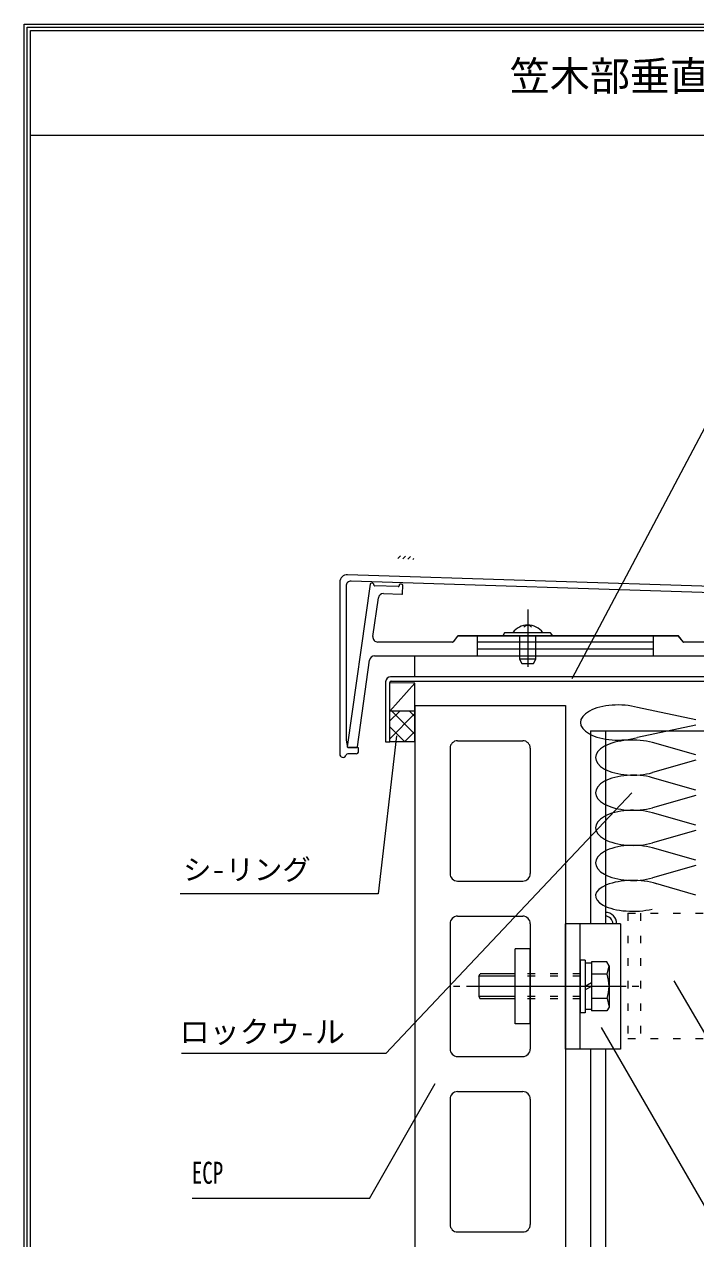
# Model space of a CAD drawing. Units: millimetres, scale not verified. Extents: x -1209 to 1209, y -852 to 852.
# Drawn here: x -1209.4 to -941.5, y 367.9 to 852.4 of the extents above; entities that cross this region are included whole.
import ezdxf
from ezdxf.enums import TextEntityAlignment as Align

# ---------------------------------------------------------------- set-up
doc = ezdxf.new("R2010")
doc.units = ezdxf.units.MM
doc.header["$LTSCALE"] = 3
doc.linetypes.add('USER1', pattern=[3, 1, -2])
doc.linetypes.add('USER8', pattern=[3, 0.5, -2.5])
for name, color, linetype, lineweight in [('0-1_0-0WAKU', 7, 'Continuous', 18), ('0-2_0-1AL', 5, 'Continuous', 18), ('0-3_0-2SUNPO', 7, 'Continuous', 18), ('0-4_0-3STEEL', 6, 'Continuous', 18), ('0-5_0-4KANAMONO', 6, 'Continuous', 18), ('0-6_0-5FUKUSIZA', 3, 'Continuous', 18), ('0-A_0-ASIAGE', 4, 'Continuous', 18), ('0-B_F-F_J_ADD', 7, 'USER8', 18)]:
    doc.layers.add(name, color=color, linetype=linetype, lineweight=lineweight)
doc.styles.add('ＭＳ ゴシック', font='')
doc.styles.get('ＭＳ ゴシック').set_extended_font_data('MS Gothic')

msp = doc.modelspace()

# ---------------------------------------------------------------- linework, layer by layer
at = {"layer": '0-1_0-0WAKU'}
for p, q in [((-1209.414, 852.414), (1209.414, 852.414)), ((-1209.414, -852.414), (-1209.414, 852.414)), ((-1208.207, 851.207), (1208.207, 851.207)), ((-1208.207, -851.207), (-1208.207, 851.207)), ((-1207, 850), (1207, 850)), ((-1207, -850), (-1207, 850)), ((-1207, 808.159), (1207, 808.159))]:
    msp.add_line(p, q, dxfattribs=at)
at = {"layer": '0-2_0-1AL'}
for p, q in [((-1053.517, 580.555), (-993.517, 580.555)), ((-1053.517, 580.555), (-993.517, 580.555)), ((-1053.517, 580.555), (-1053.517, 103.088)), ((-993.517, 580.555), (-993.517, 103.088)), ((-1039.517, 563.555), (-1039.517, 513.555)), ((-1036.517, 566.555), (-1010.517, 566.555)), ((-1007.517, 563.555), (-1007.517, 513.555)), ((-1036.517, 510.555), (-1010.517, 510.555)), ((-1036.517, 496.555), (-1010.517, 496.555)), ((-1039.517, 493.555), (-1039.517, 443.555)), ((-1007.517, 493.555), (-1007.517, 443.555)), ((-1036.517, 440.555), (-1010.517, 440.555)), ((-1036.517, 426.555), (-1010.517, 426.555)), ((-1039.517, 423.555), (-1039.517, 373.555)), ((-1007.517, 423.555), (-1007.517, 373.555)), ((-1036.517, 370.555), (-1010.517, 370.555))]:
    msp.add_line(p, q, dxfattribs=at)
for centre, start, end in [((-1036.517, 563.555), 90, 180), ((-1010.517, 563.555), 0, 90), ((-1036.517, 513.555), 180, 270), ((-1010.517, 513.555), 270, 0), ((-1036.517, 493.555), 90, 180), ((-1010.517, 493.555), 0, 90), ((-1036.517, 443.555), 180, 270), ((-1010.517, 443.555), 270, 0), ((-1036.517, 423.555), 90, 180), ((-1010.517, 423.555), 0, 90), ((-1036.517, 373.555), 180, 270), ((-1010.517, 373.555), 270, 0)]:
    msp.add_arc(centre, 3, start, end, dxfattribs=at)
at = {"layer": '0-3_0-2SUNPO'}
for p, q in [((-950.204, 470.753), (-901.022, 386.461)), ((-979.163, 452.072), (-905.087, 323.769)), ((-1071.73, 383.895), (-1045.525, 429.761)), ((-1071.73, 383.895), (-1142.397, 383.895))]:
    msp.add_line(p, q, dxfattribs=at)
for points in [[(-990.804, 591.36), (-925.608, 714.595), (-799.992, 714.595)], [(-1060.848, 568.455), (-1068.18, 505.477), (-1147.164, 505.477)], [(-967.036, 545.819), (-1065.115, 441.793), (-1146.663, 441.793)]]:
    msp.add_lwpolyline(points, dxfattribs=at)
at = {"layer": '0-4_0-3STEEL'}
for p, q in [((-983.53, 570.556), (-983.53, 493.557)), ((-983.53, 570.556), (-933.529, 570.556)), ((-977.53, 570.556), (-977.53, 493.557)), ((-983.53, 443.556), (-983.53, 103.088)), ((-977.53, 443.556), (-977.53, 103.088))]:
    msp.add_line(p, q, dxfattribs=at)
at = {"layer": '0-4_0-3STEEL', "linetype": 'USER1'}
for p, q in [((-968.53, 497.738), (-968.53, 447.738)), ((-968.53, 497.738), (-933.529, 497.738)), ((-963.53, 497.738), (-963.53, 447.738)), ((-968.53, 447.738), (-933.529, 447.738))]:
    msp.add_line(p, q, dxfattribs=at)
at = {"layer": '0-5_0-4KANAMONO'}
for p, q in [((-971.543, 493.557), (-993.542, 493.557)), ((-993.542, 493.557), (-993.542, 443.556)), ((-987.56, 443.556), (-987.56, 493.557)), ((-1013.558, 453.555), (-1013.558, 483.555)), ((-1007.543, 483.555), (-1013.558, 483.555)), ((-1007.543, 453.555), (-1007.543, 483.555)), ((-987.56, 479.055), (-987.56, 458.055)), ((-985.559, 479.055), (-987.56, 479.055)), ((-985.559, 479.055), (-985.559, 458.055)), ((-983.06, 477.756), (-985.559, 477.756)), ((-983.06, 478.371), (-983.06, 458.742)), ((-976.964, 478.371), (-983.06, 478.371)), ((-976.058, 476.808), (-976.964, 478.371)), ((-976.883, 473.463), (-976.058, 476.805)), ((-976.058, 476.805), (-976.058, 460.305)), ((-1028.06, 472.557), (-1027.481, 473.556)), ((-1013.561, 472.557), (-1028.06, 472.557)), ((-1028.06, 472.557), (-1028.06, 464.556)), ((-1013.561, 473.556), (-1027.481, 473.556)), ((-976.886, 473.463), (-983.06, 473.463)), ((-1035.581, 468.555), (-1038.215, 468.555)), ((-969.188, 468.555), (-1032.947, 468.555)), ((-983.06, 470.001), (-985.559, 468.555)), ((-983.06, 468.555), (-985.559, 467.112)), ((-964.214, 468.555), (-966.848, 468.555)), ((-1013.561, 464.556), (-1028.06, 464.556)), ((-1028.06, 464.556), (-1027.481, 463.557)), ((-1013.561, 463.557), (-1027.481, 463.557)), ((-976.886, 463.65), (-983.06, 463.65)), ((-976.886, 463.65), (-976.058, 460.308)), ((-985.559, 458.055), (-987.56, 458.055)), ((-983.06, 459.357), (-985.559, 459.357)), ((-976.964, 458.742), (-983.06, 458.742)), ((-976.058, 460.305), (-976.961, 458.742)), ((-1007.543, 453.555), (-1013.558, 453.555))]:
    msp.add_line(p, q, dxfattribs=at)
at = {"layer": '0-5_0-4KANAMONO', "linetype": 'USER1'}
for p, q in [((-987.56, 473.556), (-1013.558, 473.556)), ((-987.56, 472.557), (-1013.558, 472.557)), ((-987.56, 464.556), (-1013.558, 464.556)), ((-987.56, 463.557), (-1013.558, 463.557))]:
    msp.add_line(p, q, dxfattribs=at)
at = {"layer": '0-5_0-4KANAMONO'}
msp.add_lwpolyline([(-971.543, 493.557), (-971.543, 443.556), (-993.542, 443.556)], dxfattribs=at)
msp.add_arc((-991.058, 468.555), 15, 340.903, 19.09698, dxfattribs=at)
at = {"layer": '0-6_0-5FUKUSIZA'}
for p, q in [((-1063.515, 566.276), (-1063.515, 589.676)), ((-1053.517, 578.377), (-1053.517, 589.561)), ((-1063.515, 574.43), (-1059.568, 578.377)), ((-1063.515, 567.359), (-1053.517, 577.356)), ((-1053.517, 569.175), (-1062.719, 578.377)), ((-1053.517, 576.246), (-1055.648, 578.377)), ((-941.501, 574.896), (-964.689, 579.793)), ((-1057.689, 566.276), (-1063.515, 572.102)), ((-941.501, 572.742), (-964.689, 567.844)), ((-1057.527, 566.276), (-1053.517, 570.285)), ((-941.501, 560.896), (-958.69, 565.793)), ((-941.501, 558.742), (-958.69, 553.844)), ((-941.501, 546.896), (-958.69, 551.793)), ((-941.501, 544.742), (-958.69, 539.844)), ((-941.501, 532.896), (-958.69, 537.793)), ((-941.501, 530.742), (-958.69, 525.844)), ((-941.501, 518.896), (-958.69, 523.793)), ((-941.501, 516.742), (-958.69, 511.844)), ((-941.501, 504.896), (-958.4, 509.84))]:
    msp.add_line(p, q, dxfattribs=at)
for points in [[(-1063.515, 578.377), (-1053.517, 589.561), (-1063.515, 589.676)], [(-1063.515, 566.276), (-1053.517, 566.276), (-1053.517, 578.377), (-1063.515, 578.377)]]:
    msp.add_lwpolyline(points, dxfattribs=at)
for radius in [4.5, 3]:
    msp.add_arc((-977.543, 493.557), radius, 0, 90, dxfattribs=at)
for centre, ratio, start_param, end_param in [((-972.505, 573.819), 0.466667, 4.164259, 8.4021116), ((-966.507, 559.819), 0.466667, 4.164259, 8.4021116), ((-966.507, 545.819), 0.466667, 4.164259, 8.4021116), ((-966.507, 531.819), 0.466667, 4.164259, 8.4021116), ((-966.507, 517.819), 0.466667, 4.164259, 8.4021116), ((-966.511, 504.669), 0.41, 4.0389427, 8.3922602)]:
    msp.add_ellipse(centre, major_axis=(-15, 0), ratio=ratio, start_param=start_param, end_param=end_param, dxfattribs=at)
at = {"layer": '0-A_0-ASIAGE'}
for p, q in [((-685.263, 619.977), (-1080.406, 632.805)), ((-687.943, 617.583), (-1078.943, 630.248)), ((-1083.517, 629.807), (-1083.517, 561.17)), ((-1081.017, 628.25), (-1081.017, 566.82)), ((-1071.41, 628.974), (-1080.514, 564.162)), ((-1070.396, 629.388), (-1070.899, 629.404)), ((-1069.933, 628.705), (-1069.917, 628.819)), ((-1060.164, 628.059), (-1069.645, 628.363)), ((-1066.091, 625.248), (-1058.761, 625.012)), ((-1059.848, 628.549), (-1059.854, 628.349)), ((-1058.832, 629.017), (-1059.332, 629.033)), ((-1058.451, 625.302), (-1058.349, 628.501)), ((-1070.289, 608.199), (-1068.136, 623.527)), ((-1008.517, 618.864), (-1008.517, 596.048)), ((-1038.561, 605.92), (-1068.308, 605.92)), ((-1036.507, 608.308), (-1038.327, 606.033)), ((-948.561, 608.42), (-1036.273, 608.42)), ((-1028.517, 600.42), (-1028.517, 608.42)), ((-958.517, 605.92), (-1028.517, 605.92)), ((-958.517, 608.42), (-958.517, 600.42)), ((-946.507, 606.033), (-948.327, 608.308)), ((-916.017, 605.92), (-946.517, 605.92)), ((-915.217, 605.92), (-946.273, 605.92)), ((-1028.517, 603.17), (-958.517, 603.17)), ((-1076.487, 564.079), (-1071.624, 598.699)), ((-1069.643, 600.42), (-697.859, 600.42)), ((-1005.267, 599.137), (-1011.767, 599.137)), ((-703.81, 592.053), (-1063.235, 592.053)), ((-1063.015, 590.333), (-704.03, 590.333)), ((-1081.017, 566.82), (-1080.429, 563.82)), ((-1076.317, 563.82), (-1080.429, 563.82)), ((-1080.217, 563.82), (-1076.784, 563.82)), ((-1076.017, 562.32), (-1076.017, 563.52)), ((-1077.017, 561.32), (-1080.022, 561.32))]:
    msp.add_line(p, q, dxfattribs=at)
for points in [[(-1036.517, 608.42), (-948.517, 608.42), (-946.517, 605.92)], [(-1011.767, 608.42), (-1011.767, 599.137), (-1010.841, 597.392), (-1006.194, 597.392), (-1005.267, 599.137), (-1005.267, 608.42)], [(-1053.517, 592.053), (-1053.517, 600.42), (-723.517, 600.42), (-723.517, 592.053)], [(-1065.235, 590.053), (-1065.235, 566.053), (-1063.515, 566.053), (-1063.515, 589.833)]]:
    msp.add_lwpolyline(points, dxfattribs=at)
msp.add_lwpolyline([(-1017.82, 609.666), (-1018.517, 608.42), (-998.517, 608.42), (-999.444, 609.666)], close=True, dxfattribs=at)
for centre, radius, start, end in [((-1080.517, 629.807), 3, 87.87285, 180), ((-1079.017, 628.25), 2, 87.87285, 180), ((-1070.915, 628.904), 0.5, 88.16072, 172.00356), ((-1070.412, 628.888), 0.5, 352.00356, 88.16072), ((-1069.636, 628.663), 0.3, 172.00356, 268.16072), ((-1066.155, 623.249), 2, 88.16072, 172.00356), ((-1060.154, 628.359), 0.3, 268.16072, 358.16072), ((-1059.348, 628.533), 0.5, 88.16072, 178.16072), ((-1058.848, 628.517), 0.5, 358.16072, 88.16072), ((-1058.751, 625.312), 0.3, 268.16072, 358.16072), ((-1008.517, 605.215), 7.471, 36.56394, 143.43606), ((-1007.85, 609.76), 3.001, 102.84638, 136.68975), ((-1009.185, 609.76), 3.001, 43.31025, 77.15362), ((-1068.308, 607.92), 2, 172.00356, 270), ((-1038.561, 606.22), 0.3, 270, 321.34019), ((-1036.273, 608.12), 0.3, 90, 141.34019), ((-948.561, 608.12), 0.3, 38.65981, 90), ((-946.273, 606.22), 0.3, 218.65981, 270), ((-1069.643, 598.42), 2, 90, 172.00356), ((-1063.235, 590.053), 2, 90, 180), ((-1063.015, 589.833), 0.5, 90, 180), ((-1080.217, 564.12), 0.3, 172.00356, 270), ((-1077.017, 562.32), 1, 270, 0), ((-1076.784, 564.12), 0.3, 270, 352.00356), ((-1076.317, 563.52), 0.3, 0, 90), ((-1082.267, 561.17), 1.25, 180, 333.8912), ((-1080.022, 560.07), 1.25, 90, 153.8912)]:
    msp.add_arc(centre, radius, start, end, dxfattribs=at)
at = {"layer": '0-B_F-F_J_ADD'}
for p, q in [((-1060.363, 639.235), (-1059.186, 640.412)), ((-1058.349, 639.128), (-1057.169, 640.308)), ((-1056.335, 639.021), (-1055.152, 640.204)), ((-1054.32, 638.914), (-1053.93, 639.304))]:
    msp.add_line(p, q, dxfattribs=at)

# ---------------------------------------------------------------- texts
at = {"layer": '0-1_0-0WAKU', "style": 'ＭＳ ゴシック'}
msp.add_text('笠木部垂直断面詳細図', height=11.72, dxfattribs=at).set_placement((-1015.7, 822.385), align=Align.BOTTOM_LEFT)
at = {"layer": '0-3_0-2SUNPO', "style": 'ＭＳ ゴシック'}
for s, height, p in [('シ-リング', 8.303, (-1146.067, 508.494)), ('ロックウ-ル', 8.798, (-1147.447, 443.373))]:
    msp.add_text(s, height=height, dxfattribs=at).set_placement(p, align=Align.BOTTOM_LEFT)
at = {"layer": '0-3_0-2SUNPO', "style": 'ＭＳ ゴシック', "width": 0.7}
msp.add_text('ECP', height=8.798, dxfattribs=at).set_placement((-1142.593, 387.139), align=Align.BOTTOM_LEFT)

doc.saveas('drawing.dxf')
